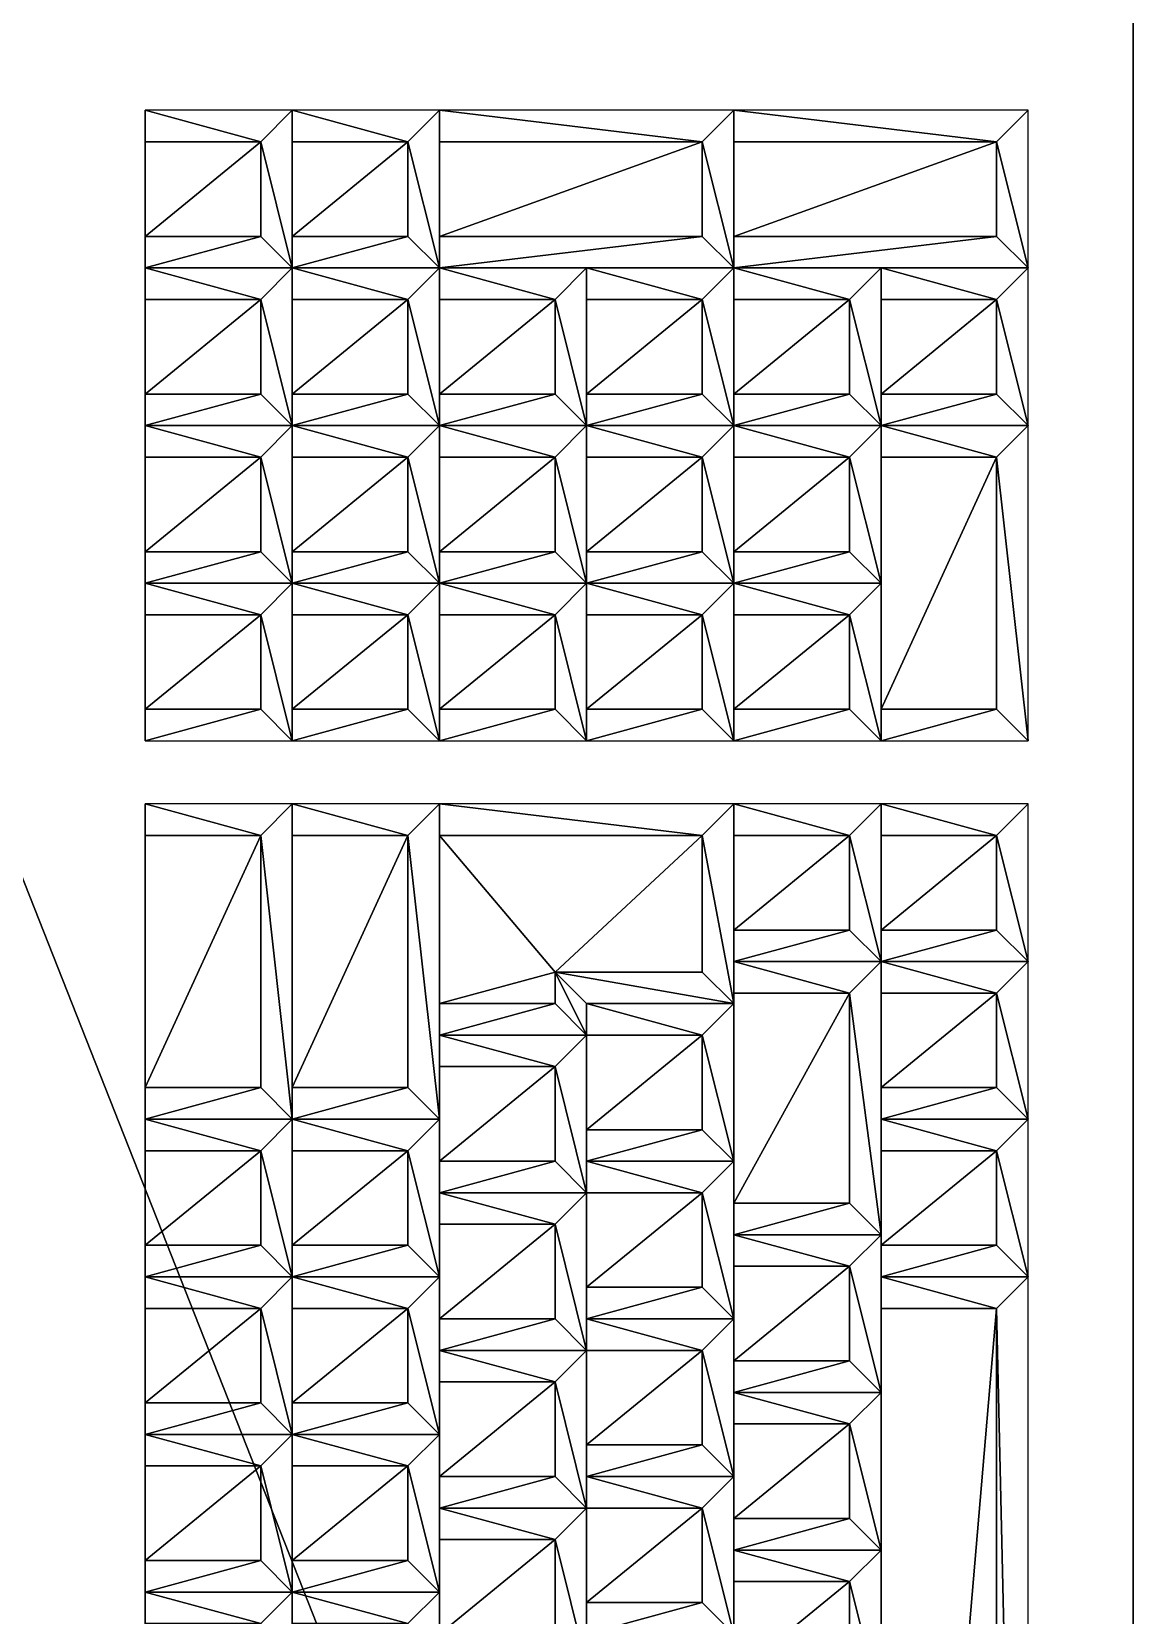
# Model space of a CAD drawing. Extents: x 0 to 67.4, y -34.2 to 0.
# Drawn here: x 62.19 to 67.43, y -24.3 to -16.76 of the extents above; entities that cross this region are included whole.
import ezdxf

# ---------------------------------------------------------------- set-up
doc = ezdxf.new("R2010")
doc.units = 0
doc.layers.get('0').update_dxf_attribs({"linetype": 'CONTINUOUS'})

msp = doc.modelspace()

# ---------------------------------------------------------------- meshes
at = {"color": 0, "linetype": 'BYBLOCK'}
mesh = msp.add_polyface(dxfattribs=at)
corners = [(60.431, -34.1845, 3.6155), (60.431, -34.1845, 2.8655), (67.431, -34.1845, 1.8039), (67.431, -34.1845, 2.5539), (60.431, -16.4345, 2.8655), (60.431, -16.4345, 3.6155), (67.431, -16.4345, 2.5539), (55.951, -32.4055, 2.3039), (58.201, -32.4055, 2.3039), (55.951, -32.4055, 4.5539), (58.201, -32.4055, 4.5539), (58.201, -16.4055, 2.3039), (58.201, -16.4055, 4.5539), (56.047, -24.4055, 7.3289), (55.8926, -20.7241, 7.4289), (56.0418, -24.4055, 7.4289), (56.0418, -24.4055, 20.0039), (56.047, -24.4055, 20.1039), (55.8926, -28.087, 20.0039), (55.8958, -28.0877, 20.1039), (55.4461, -31.7443, 20.0039), (55.4433, -31.7451, 20.1039), (55.9258, -28.0877, 20.1039), (56.077, -24.4055, 20.1039), (56.0447, -24.4055, 20.4039), (55.8935, -28.2113, 20.4039), (55.4733, -31.7451, 20.1039), (55.441, -31.993, 20.4039), (56.1015, -24.4055, 18.9039), (55.9697, -21.1506, 18.9039), (56.0718, -24.4055, 20.0039), (55.9226, -28.087, 20.0039), (55.9697, -27.6605, 18.9039), (55.5751, -30.8941, 18.9039), (55.4761, -31.7443, 20.0039), (55.441, -28.1993, 20.4039), (55.441, -24.4055, 20.4039), (55.8926, -20.7241, 20.0039), (55.9239, -27.7063, 18.7742), (55.5497, -30.7319, 18.7742), (56.063, -24.4055, 18.7742), (56.0447, -24.4055, 7.0289), (55.8935, -28.2113, 7.0289), (55.441, -28.1993, 7.0289), (55.441, -24.4055, 7.0289), (55.9226, -28.087, 7.4289), (55.9697, -27.6605, 8.5289), (55.5751, -30.8941, 8.5289), (55.4761, -31.7443, 7.4289), (56.0718, -24.4055, 7.4289), (56.1015, -24.4055, 8.5289), (55.9697, -21.1506, 8.5289), (55.9258, -28.0877, 7.3289), (55.4733, -31.7451, 7.3289), (55.441, -31.993, 7.0289), (56.077, -24.4055, 7.3289), (55.8958, -28.0877, 7.3289), (55.8926, -28.087, 7.4289), (55.4461, -31.7443, 7.4289), (55.4433, -31.7451, 7.3289), (55.9239, -27.7063, 8.6586), (55.5497, -30.7319, 8.6586), (56.063, -24.4055, 8.6586)]
mesh.append_faces([[corners[k] for k in face] for face in [(16, 17, 18), (18, 19, 20), (32, 31, 33), (38, 32, 39), (40, 32, 38), (45, 47, 48), (42, 53, 54), (41, 52, 42), (56, 58, 59), (13, 57, 56), (46, 61, 47), (51, 62, 50)]], dxfattribs={"vtx0": -1, "vtx1": -1, "color": 0})
mesh.append_faces([[corners[k] for k in face] for face in [(13, 14, 15), (36, 35, 24), (43, 44, 41)]], dxfattribs={"vtx0": -1, "vtx1": -1, "vtx2": -1, "color": 0})
mesh.append_faces([[corners[k] for k in face] for face in [(18, 17, 19), (20, 19, 21), (22, 24, 25), (26, 25, 27), (33, 31, 34), (17, 16, 37), (39, 32, 33), (40, 29, 28), (45, 46, 47), (56, 57, 58), (13, 15, 57), (46, 60, 61), (46, 62, 60)]], dxfattribs={"vtx0": -1, "vtx2": -1, "color": 0})
mesh.append_faces([[corners[k] for k in face] for face in [(1, 0, 4), (0, 3, 5), (3, 2, 6), (7, 8, 9), (8, 11, 10)]], dxfattribs={"vtx1": -1, "color": 0})
mesh.append_faces([[corners[k] for k in face] for face in [(22, 23, 24), (26, 22, 25), (28, 29, 30), (30, 31, 28), (32, 28, 31), (25, 24, 35), (28, 32, 40), (41, 42, 43), (45, 49, 50), (50, 46, 45), (51, 50, 49), (52, 53, 42), (55, 52, 41), (46, 50, 62)]], dxfattribs={"vtx1": -1, "vtx2": -1, "color": 0})
mesh.append_faces([[corners[k] for k in face] for face in [(0, 1, 2), (2, 3, 0), (8, 10, 9), (9, 10, 12)]], dxfattribs={"vtx2": -1, "color": 0})
mesh = msp.add_polyface(dxfattribs=at)
corners = [(60.431, -16.4345, 3.6155), (60.431, -16.4345, 2.8655), (60.431, -34.1845, 3.6155), (67.431, -16.4345, 2.5539), (67.431, -16.4345, 1.8039), (67.431, -34.1845, 2.5539), (67.431, -34.1845, 1.8039), (55.701, -16.4055, 3.1789), (55.701, -16.4755, 3.2789), (55.701, -16.4055, 3.6789), (55.701, -16.4755, 3.5789), (55.951, -16.4055, 3.6789), (55.951, -16.4055, 3.1789), (58.201, -16.4055, 2.3039), (58.201, -16.4055, 4.5539), (58.201, -32.4055, 4.5539), (55.951, -16.4055, 2.3039), (55.951, -16.4055, 4.5539), (55.951, -32.4055, 4.5539), (56.047, -24.4055, 7.3289), (55.8958, -20.7233, 7.3289), (55.8926, -20.7241, 7.4289), (55.4433, -17.0659, 20.1039), (55.8958, -20.7233, 20.1039), (55.4461, -17.0668, 20.0039), (55.8926, -20.7241, 20.0039), (55.4733, -17.0659, 20.1039), (55.441, -16.818, 20.4039), (55.8935, -20.5998, 20.4039), (55.9258, -20.7233, 20.1039), (56.0447, -24.4055, 20.4039), (56.077, -24.4055, 20.1039), (55.4761, -17.0668, 20.0039), (55.9226, -20.7241, 20.0039), (55.5751, -17.9169, 18.9039), (55.9697, -21.1506, 18.9039), (56.0718, -24.4055, 20.0039), (55.441, -20.6118, 20.4039), (55.441, -24.4055, 20.4039), (56.047, -24.4055, 20.1039), (55.5695, -17.8791, 18.8963), (55.5442, -18.0422, 18.7668), (55.5647, -17.847, 18.8746), (55.5396, -18.011, 18.7456), (55.9239, -21.1048, 18.7742), (56.063, -24.4055, 18.7742), (55.5497, -18.0791, 18.7742), (55.8935, -20.5998, 7.0289), (56.0447, -24.4055, 7.0289), (55.441, -24.4055, 7.0289), (55.441, -20.6118, 7.0289), (55.441, -16.818, 7.0289), (56.0718, -24.4055, 7.4289), (55.9226, -20.7241, 7.4289), (55.9697, -21.1506, 8.5289), (55.4761, -17.0668, 7.4289), (55.5751, -17.9169, 8.5289), (55.9258, -20.7233, 7.3289), (56.077, -24.4055, 7.3289), (55.4733, -17.0659, 7.3289), (55.4433, -17.0659, 7.3289), (55.4461, -17.0668, 7.4289), (55.5695, -17.8791, 8.5365), (55.5647, -17.847, 8.5582), (55.5396, -18.011, 8.6871), (55.5442, -18.0422, 8.666), (55.9239, -21.1048, 8.6586), (56.063, -24.4055, 8.6586), (55.5497, -18.0791, 8.6586), (56.0418, -24.4055, 7.4289)]
mesh.append_faces([[corners[k] for k in face] for face in [(9, 11, 7), (12, 7, 11), (24, 23, 25), (26, 28, 29), (29, 30, 31), (34, 33, 35), (39, 25, 23), (44, 35, 45), (46, 35, 44), (47, 57, 48), (51, 59, 47), (69, 19, 21)]], dxfattribs={"vtx0": -1, "vtx1": -1, "color": 0})
mesh.append_faces([[corners[k] for k in face] for face in [(19, 20, 21), (37, 38, 28), (49, 50, 47)]], dxfattribs={"vtx0": -1, "vtx1": -1, "vtx2": -1, "color": 0})
mesh.append_faces([[corners[k] for k in face] for face in [(26, 27, 28), (29, 28, 30), (53, 56, 54), (48, 57, 58), (47, 59, 57), (20, 61, 21), (54, 66, 67), (54, 68, 66), (21, 19, 20)]], dxfattribs={"vtx0": -1, "vtx2": -1, "color": 0})
mesh.append_faces([[corners[k] for k in face] for face in [(0, 1, 2), (3, 4, 0), (1, 0, 4), (3, 0, 5), (4, 3, 6), (7, 8, 9), (10, 9, 8), (13, 16, 14)]], dxfattribs={"vtx1": -1, "color": 0})
mesh.append_faces([[corners[k] for k in face] for face in [(22, 23, 24), (32, 33, 34), (33, 36, 35), (28, 27, 37), (30, 28, 38), (40, 34, 41), (42, 40, 43), (34, 35, 46), (47, 48, 49), (51, 47, 50), (52, 53, 54), (53, 55, 56), (20, 60, 61), (62, 63, 64), (56, 62, 65), (54, 56, 68)]], dxfattribs={"vtx1": -1, "vtx2": -1, "color": 0})
mesh.append_faces([[corners[k] for k in face] for face in [(13, 14, 15), (16, 17, 14), (14, 17, 18)]], dxfattribs={"vtx2": -1, "color": 0})
at = {"color": 253, "linetype": 'BYBLOCK'}
mesh = msp.add_polyface(dxfattribs=at)
corners = [(64.831, -21.5345, 2.9539), (64.831, -21.3845, 2.9539), (64.681, -21.2345, 3.2539), (64.681, -21.3845, 3.2539), (64.131, -21.3845, 3.2539), (64.131, -20.5845, 3.2539), (64.131, -21.5345, 3.0539), (65.531, -21.3845, 2.8539), (65.531, -20.4345, 2.8539), (65.381, -20.5845, 3.1539), (65.381, -21.2345, 3.1539), (64.131, -20.4345, 3.0539), (65.531, -17.8845, 2.8539), (65.531, -17.1345, 2.8539), (65.381, -17.2845, 3.1539), (65.381, -17.7345, 3.1539), (64.131, -17.7345, 3.2539), (64.131, -17.2845, 3.2539), (64.131, -17.1345, 3.0539), (64.131, -17.8845, 3.0539), (66.931, -17.8845, 2.6539), (66.931, -17.1345, 2.6539), (66.781, -17.2845, 2.9539), (66.781, -17.7345, 2.9539), (65.531, -17.7345, 3.0539), (65.531, -17.2845, 3.0539), (66.931, -20.1345, 2.6539), (66.931, -18.6345, 2.6539), (66.781, -18.7845, 2.9539), (66.781, -19.9845, 2.9539), (66.2311, -19.9845, 2.9539), (66.2311, -18.7845, 2.9539), (66.2311, -18.6345, 2.7539), (66.2311, -20.1345, 2.7539), (63.431, -21.9345, 3.1539), (63.431, -20.4345, 3.1539), (63.281, -20.5845, 3.4539), (63.281, -21.7845, 3.4539), (62.7311, -21.9345, 3.2539), (62.7311, -21.7845, 3.4539), (62.7311, -20.5845, 3.4539), (62.7311, -20.4345, 3.2539), (64.131, -21.9345, 3.0539), (63.9811, -20.5845, 3.3539), (63.9811, -21.7845, 3.3539), (63.431, -21.7845, 3.3539), (63.431, -20.5845, 3.3539), (64.831, -31.6845, 2.9539), (64.831, -30.5345, 2.9539), (64.681, -30.6845, 3.2539), (64.681, -31.5345, 3.2539), (64.131, -31.5345, 3.2539), (64.131, -30.6845, 3.2539), (64.131, -30.5345, 3.0539), (64.131, -31.6845, 3.0539), (65.531, -31.6845, 2.8539), (65.531, -30.3845, 2.8539), (65.381, -30.5345, 3.1539), (65.381, -31.5345, 3.1539), (64.831, -31.5345, 3.1539), (64.831, -30.5345, 3.1539), (64.831, -30.3845, 2.9539), (66.2311, -22.4845, 2.7539), (66.2311, -21.1845, 2.7539), (66.081, -21.3345, 3.0539), (66.081, -22.3345, 3.0539), (65.531, -22.3345, 3.0539), (65.531, -21.3345, 3.0539), (65.531, -21.1845, 2.8539), (65.531, -22.4845, 2.8539), (66.2311, -31.6845, 2.7539), (66.2311, -29.9845, 2.7539), (66.081, -30.1345, 3.0539), (66.081, -31.5345, 3.0539), (65.531, -31.5345, 3.0539), (65.531, -30.1345, 3.0539), (65.531, -29.9845, 2.8539), (66.931, -33.4845, 2.6539), (66.931, -31.9845, 2.6539), (66.781, -32.1345, 2.9539), (66.781, -33.3345, 2.9539), (66.2311, -33.3345, 2.9539), (66.2311, -32.1345, 2.9539), (66.2311, -31.9845, 2.7539), (66.2311, -33.4845, 2.7539)]
mesh.append_faces([[corners[k] for k in face] for face in [(3, 6, 0), (11, 9, 8), (18, 14, 13), (15, 19, 12), (13, 22, 21), (23, 12, 20), (32, 28, 27), (29, 33, 26), (37, 38, 34), (41, 36, 35), (35, 43, 11), (44, 34, 42), (53, 49, 48), (50, 54, 47), (61, 57, 56), (58, 47, 55), (68, 64, 63), (65, 69, 62), (76, 72, 71), (73, 55, 70), (83, 79, 78), (80, 84, 77)]], dxfattribs={"vtx0": -1, "color": 253})
mesh.append_faces([[corners[k] for k in face] for face in [(2, 9, 5)]], dxfattribs={"vtx0": -1, "vtx2": -1, "color": 253})
mesh.append_faces([[corners[k] for k in face] for face in [(3, 2, 4), (10, 9, 2), (5, 9, 11), (15, 14, 16), (17, 16, 14), (17, 14, 18), (23, 22, 24), (25, 24, 22), (25, 22, 13), (29, 28, 30), (31, 30, 28), (31, 28, 32), (40, 36, 41), (37, 36, 39), (40, 39, 36), (44, 43, 45), (46, 45, 43), (46, 43, 35), (50, 49, 51), (52, 51, 49), (52, 49, 53), (58, 57, 59), (60, 59, 57), (60, 57, 61), (65, 64, 66), (67, 66, 64), (67, 64, 68), (73, 72, 74), (75, 74, 72), (75, 72, 76), (80, 79, 81), (82, 81, 79), (82, 79, 83)]], dxfattribs={"vtx1": -1, "color": 253})
mesh.append_faces([[corners[k] for k in face] for face in [(5, 4, 2)]], dxfattribs={"vtx1": -1, "vtx2": -1, "color": 253})
mesh.append_faces([[corners[k] for k in face] for face in [(0, 1, 2), (2, 3, 0), (3, 4, 6), (7, 8, 9), (9, 10, 7), (7, 10, 2), (2, 1, 7), (6, 4, 5), (5, 11, 6), (12, 13, 14), (14, 15, 12), (15, 16, 19), (19, 16, 17), (17, 18, 19), (20, 21, 22), (22, 23, 20), (23, 24, 12), (12, 24, 25), (25, 13, 12), (26, 27, 28), (28, 29, 26), (29, 30, 33), (33, 30, 31), (31, 32, 33), (34, 35, 36), (36, 37, 34), (38, 39, 40), (40, 41, 38), (37, 39, 38), (42, 11, 43), (43, 44, 42), (44, 45, 34), (34, 45, 46), (46, 35, 34), (47, 48, 49), (49, 50, 47), (50, 51, 54), (54, 51, 52), (52, 53, 54), (55, 56, 57), (57, 58, 55), (58, 59, 47), (47, 59, 60), (60, 61, 47), (62, 63, 64), (64, 65, 62), (65, 66, 69), (69, 66, 67), (67, 68, 69), (70, 71, 72), (72, 73, 70), (73, 74, 55), (55, 74, 75), (75, 76, 55), (77, 78, 79), (79, 80, 77), (80, 81, 84), (84, 81, 82), (82, 83, 84)]], dxfattribs={"vtx2": -1, "color": 253})
at = {"color": 0, "linetype": 'BYBLOCK'}
mesh = msp.add_polyface(dxfattribs=at)
corners = [(63.431, -19.3845, 3.1539), (63.431, -18.6345, 3.1539), (63.281, -18.7845, 3.4539), (62.7311, -18.7845, 3.4539), (62.7311, -19.2345, 3.4539), (63.281, -19.2345, 3.4539), (62.7311, -18.6345, 3.2539), (62.7311, -19.3845, 3.2539), (63.281, -18.0345, 3.4539), (63.281, -18.4845, 3.4539), (63.431, -17.8845, 3.1539), (62.7311, -18.0345, 3.4539), (62.7311, -18.4845, 3.4539), (62.7311, -17.8845, 3.2539), (63.281, -17.2845, 3.4539), (63.281, -17.7345, 3.4539), (63.431, -17.1345, 3.1539), (62.7311, -17.2845, 3.4539), (62.7311, -17.7345, 3.4539), (62.7311, -17.1345, 3.2539), (63.9811, -18.7845, 3.3539), (63.9811, -19.2345, 3.3539), (64.131, -19.3845, 3.0539), (64.131, -18.6345, 3.0539), (63.431, -18.7845, 3.3539), (63.431, -19.2345, 3.3539), (63.9811, -18.0345, 3.3539), (63.9811, -18.4845, 3.3539), (64.131, -17.8845, 3.0539), (63.431, -18.0345, 3.3539), (63.431, -18.4845, 3.3539), (63.9811, -17.2845, 3.3539), (63.9811, -17.7345, 3.3539), (64.131, -17.1345, 3.0539), (63.431, -17.2845, 3.3539), (63.431, -17.7345, 3.3539), (64.131, -18.7845, 3.2539), (64.131, -19.2345, 3.2539), (64.131, -18.0345, 3.2539), (64.131, -18.4845, 3.2539)]
mesh.append_faces([[corners[k] for k in face] for face in [(6, 2, 1), (13, 8, 10), (9, 6, 1), (19, 14, 16), (15, 13, 10), (1, 20, 23), (10, 26, 28), (27, 1, 23), (16, 31, 33), (32, 10, 28)]], dxfattribs={"vtx0": -1, "color": 0})
mesh.append_faces([[corners[k] for k in face] for face in [(3, 4, 2), (5, 2, 4), (3, 2, 6), (11, 12, 8), (9, 8, 12), (11, 8, 13), (17, 18, 14), (15, 14, 18), (17, 14, 19), (24, 25, 20), (21, 20, 25), (24, 20, 1), (29, 30, 26), (27, 26, 30), (29, 26, 10), (34, 35, 31), (32, 31, 35), (34, 31, 16)]], dxfattribs={"vtx1": -1, "color": 0})
mesh.append_faces([[corners[k] for k in face] for face in [(0, 1, 2), (3, 6, 7), (7, 4, 3), (8, 9, 1), (1, 10, 8), (9, 12, 6), (11, 13, 6), (6, 12, 11), (14, 15, 10), (10, 16, 14), (15, 18, 13), (17, 19, 13), (13, 18, 17), (20, 21, 22), (22, 23, 20), (24, 1, 0), (0, 25, 24), (26, 27, 23), (23, 28, 26), (27, 30, 1), (29, 10, 1), (1, 30, 29), (31, 32, 28), (28, 33, 31), (32, 35, 10), (34, 16, 10), (10, 35, 34), (36, 23, 22), (22, 37, 36), (38, 28, 23), (23, 39, 38)]], dxfattribs={"vtx2": -1, "color": 0})
mesh = msp.add_polyface(dxfattribs=at)
corners = [(64.681, -18.7845, 3.2539), (64.681, -19.2345, 3.2539), (64.831, -19.3845, 2.9539), (64.831, -18.6345, 2.9539), (64.131, -18.7845, 3.2539), (64.131, -19.2345, 3.2539), (64.131, -18.6345, 3.0539), (64.681, -18.0345, 3.2539), (64.681, -18.4845, 3.2539), (64.831, -17.8845, 2.9539), (64.131, -18.0345, 3.2539), (64.131, -18.4845, 3.2539), (64.131, -17.8845, 3.0539), (65.381, -18.7845, 3.1539), (65.381, -19.2345, 3.1539), (65.531, -19.3845, 2.8539), (65.531, -18.6345, 2.8539), (64.831, -18.7845, 3.1539), (64.831, -19.2345, 3.1539), (65.381, -18.0345, 3.1539), (65.381, -18.4845, 3.1539), (65.531, -17.8845, 2.8539), (64.831, -18.0345, 3.1539), (64.831, -18.4845, 3.1539), (66.081, -18.0345, 3.0539), (66.081, -18.4845, 3.0539), (66.2311, -18.6345, 2.7539), (66.2311, -17.8845, 2.7539), (65.531, -18.0345, 3.0539), (65.531, -18.4845, 3.0539), (66.081, -18.7845, 3.0539), (66.081, -19.2345, 3.0539), (66.2311, -19.3845, 2.7539), (65.531, -18.7845, 3.0539), (65.531, -19.2345, 3.0539), (66.781, -18.0345, 2.9539), (66.781, -18.4845, 2.9539), (66.931, -18.6345, 2.6539), (66.931, -17.8845, 2.6539), (66.2311, -18.0345, 2.9539), (66.2311, -18.4845, 2.9539)]
mesh.append_faces([[corners[k] for k in face] for face in [(6, 0, 3), (12, 7, 9), (8, 6, 3), (3, 13, 16), (9, 19, 21), (20, 3, 16), (21, 24, 27), (25, 16, 26), (16, 30, 26), (27, 35, 38), (36, 26, 37)]], dxfattribs={"vtx0": -1, "color": 0})
mesh.append_faces([[corners[k] for k in face] for face in [(4, 5, 0), (1, 0, 5), (4, 0, 6), (10, 11, 7), (8, 7, 11), (10, 7, 12), (17, 18, 13), (14, 13, 18), (17, 13, 3), (22, 23, 19), (20, 19, 23), (22, 19, 9), (28, 29, 24), (25, 24, 29), (28, 24, 21), (33, 34, 30), (31, 30, 34), (33, 30, 16), (39, 40, 35), (36, 35, 40), (39, 35, 27)]], dxfattribs={"vtx1": -1, "color": 0})
mesh.append_faces([[corners[k] for k in face] for face in [(0, 1, 2), (2, 3, 0), (7, 8, 3), (3, 9, 7), (8, 11, 6), (13, 14, 15), (15, 16, 13), (17, 3, 2), (2, 18, 17), (19, 20, 16), (16, 21, 19), (20, 23, 3), (22, 9, 3), (3, 23, 22), (24, 25, 26), (26, 27, 24), (25, 29, 16), (28, 21, 16), (16, 29, 28), (30, 31, 32), (32, 26, 30), (33, 16, 15), (15, 34, 33), (35, 36, 37), (37, 38, 35), (36, 40, 26), (39, 27, 26), (26, 40, 39)]], dxfattribs={"vtx2": -1, "color": 0})
mesh = msp.add_polyface(dxfattribs=at)
corners = [(63.281, -19.5345, 3.4539), (63.281, -19.9845, 3.4539), (63.431, -20.1345, 3.1539), (63.431, -19.3845, 3.1539), (62.7311, -19.5345, 3.4539), (62.7311, -19.9845, 3.4539), (62.7311, -19.3845, 3.2539), (62.7311, -20.1345, 3.2539), (63.281, -18.7845, 3.4539), (63.281, -19.2345, 3.4539), (62.7311, -19.2345, 3.4539), (63.9811, -19.5345, 3.3539), (63.9811, -19.9845, 3.3539), (64.131, -20.1345, 3.0539), (64.131, -19.3845, 3.0539), (63.431, -19.5345, 3.3539), (63.431, -19.9845, 3.3539), (63.9811, -19.2345, 3.3539), (63.431, -19.2345, 3.3539), (64.681, -19.5345, 3.2539), (64.681, -19.9845, 3.2539), (64.831, -20.1345, 2.9539), (64.831, -19.3845, 2.9539), (64.131, -19.5345, 3.2539), (64.131, -19.9845, 3.2539), (64.681, -19.2345, 3.2539), (64.131, -19.2345, 3.2539), (64.831, -19.5345, 3.1539), (64.831, -19.9845, 3.1539), (65.381, -19.5345, 3.1539), (65.381, -19.9845, 3.1539), (65.381, -19.2345, 3.1539), (64.831, -19.2345, 3.1539), (62.7311, -21.9345, 3.2539), (63.281, -22.0845, 3.4539), (63.431, -21.9345, 3.1539), (62.7311, -22.0845, 3.4539), (63.9811, -22.0845, 3.3539), (64.131, -21.9345, 3.0539), (63.431, -22.0845, 3.3539), (64.681, -21.6845, 3.2539), (64.681, -22.1345, 3.2539), (64.831, -22.2845, 2.9539), (64.831, -21.5345, 2.9539), (64.131, -21.6845, 3.2539), (64.131, -22.1345, 3.2539), (64.131, -21.5345, 3.0539), (64.131, -22.2845, 3.0539), (64.831, -21.5345, 3.1539), (64.831, -21.3845, 2.9539), (64.831, -22.1345, 2.9539), (64.831, -21.9845, 3.1539)]
mesh.append_faces([[corners[k] for k in face] for face in [(6, 0, 3), (1, 7, 2), (9, 6, 3), (3, 11, 14), (12, 2, 13), (17, 3, 14), (14, 19, 22), (20, 13, 21), (25, 14, 22), (33, 34, 35), (35, 37, 38), (46, 40, 43), (41, 47, 42)]], dxfattribs={"vtx0": -1, "color": 0})
mesh.append_faces([[corners[k] for k in face] for face in [(4, 5, 0), (1, 0, 5), (4, 0, 6), (15, 16, 11), (12, 11, 16), (15, 11, 3), (23, 24, 19), (20, 19, 24), (23, 19, 14), (27, 28, 29), (27, 29, 22), (36, 34, 33), (39, 37, 35), (44, 45, 40), (41, 40, 45), (44, 40, 46)]], dxfattribs={"vtx1": -1, "color": 0})
mesh.append_faces([[corners[k] for k in face] for face in [(0, 1, 2), (2, 3, 0), (1, 5, 7), (4, 6, 7), (7, 5, 4), (8, 9, 3), (9, 10, 6), (11, 12, 13), (13, 14, 11), (12, 16, 2), (15, 3, 2), (2, 16, 15), (17, 18, 3), (19, 20, 21), (21, 22, 19), (20, 24, 13), (23, 14, 13), (13, 24, 23), (25, 26, 14), (30, 28, 21), (27, 22, 21), (21, 28, 27), (31, 32, 22), (40, 41, 42), (42, 43, 40), (41, 45, 47), (44, 46, 47), (47, 45, 44), (48, 49, 50), (50, 51, 48)]], dxfattribs={"vtx2": -1, "color": 0})
mesh = msp.add_polyface(dxfattribs=at)
corners = [(65.381, -19.5345, 3.1539), (65.381, -19.9845, 3.1539), (65.531, -20.1345, 2.8539), (65.531, -19.3845, 2.8539), (64.831, -19.9845, 3.1539), (64.831, -19.3845, 2.9539), (64.831, -20.1345, 2.9539), (65.381, -19.2345, 3.1539), (66.081, -19.2345, 3.0539), (66.2311, -19.3845, 2.7539), (65.531, -19.2345, 3.0539), (66.081, -19.5345, 3.0539), (66.081, -19.9845, 3.0539), (66.2311, -20.1345, 2.7539), (65.531, -19.5345, 3.0539), (65.531, -19.9845, 3.0539), (65.381, -21.5345, 3.1539), (65.381, -21.9845, 3.1539), (65.531, -22.1345, 2.8539), (65.531, -21.3845, 2.8539), (64.831, -21.5345, 3.1539), (64.831, -21.9845, 3.1539), (64.831, -21.3845, 2.9539), (64.831, -22.1345, 2.9539), (65.381, -22.2845, 3.1539), (64.831, -22.2845, 3.1539), (66.081, -20.5845, 3.0539), (66.081, -21.0345, 3.0539), (66.2311, -21.1845, 2.7539), (66.2311, -20.4345, 2.7539), (65.531, -20.5845, 3.0539), (65.531, -21.0345, 3.0539), (65.531, -20.4345, 2.8539), (65.531, -21.1845, 2.8539), (66.781, -20.5845, 2.9539), (66.781, -21.0345, 2.9539), (66.931, -21.1845, 2.6539), (66.931, -20.4345, 2.6539), (66.2311, -20.5845, 2.9539), (66.2311, -21.0345, 2.9539), (66.781, -21.3345, 2.9539), (66.781, -21.7845, 2.9539), (66.931, -21.9345, 2.6539), (66.2311, -21.3345, 2.9539), (66.2311, -21.7845, 2.9539), (66.2311, -21.9345, 2.7539), (66.781, -22.0845, 2.9539), (66.2311, -22.0845, 2.9539)]
mesh.append_faces([[corners[k] for k in face] for face in [(5, 0, 3), (1, 6, 2), (7, 5, 3), (8, 3, 9), (3, 11, 9), (12, 2, 13), (22, 16, 19), (17, 23, 18), (23, 24, 18), (32, 26, 29), (27, 33, 28), (29, 34, 37), (35, 28, 36), (28, 40, 36), (41, 45, 42), (45, 46, 42)]], dxfattribs={"vtx0": -1, "color": 0})
mesh.append_faces([[corners[k] for k in face] for face in [(1, 0, 4), (14, 15, 11), (12, 11, 15), (14, 11, 3), (20, 21, 16), (17, 16, 21), (20, 16, 22), (25, 24, 23), (30, 31, 26), (27, 26, 31), (30, 26, 32), (38, 39, 34), (35, 34, 39), (38, 34, 29), (43, 44, 40), (41, 40, 44), (43, 40, 28), (47, 46, 45)]], dxfattribs={"vtx1": -1, "color": 0})
mesh.append_faces([[corners[k] for k in face] for face in [(0, 1, 2), (2, 3, 0), (8, 10, 3), (11, 12, 13), (13, 9, 11), (12, 15, 2), (14, 3, 2), (2, 15, 14), (16, 17, 18), (18, 19, 16), (17, 21, 23), (26, 27, 28), (28, 29, 26), (27, 31, 33), (30, 32, 33), (33, 31, 30), (34, 35, 36), (36, 37, 34), (35, 39, 28), (38, 29, 28), (28, 39, 38), (40, 41, 42), (42, 36, 40), (41, 44, 45), (43, 28, 45), (45, 44, 43)]], dxfattribs={"vtx2": -1, "color": 0})
mesh = msp.add_polyface(dxfattribs=at)
corners = [(63.431, -24.1845, 3.1539), (63.431, -23.4345, 3.1539), (63.281, -23.5845, 3.4539), (62.7311, -23.5845, 3.4539), (62.7311, -24.0345, 3.4539), (63.281, -24.0345, 3.4539), (62.7311, -23.4345, 3.2539), (62.7311, -24.1845, 3.2539), (63.281, -22.8345, 3.4539), (63.281, -23.2845, 3.4539), (63.431, -22.6845, 3.1539), (62.7311, -22.8345, 3.4539), (62.7311, -23.2845, 3.4539), (62.7311, -22.6845, 3.2539), (63.281, -22.0845, 3.4539), (63.281, -22.5345, 3.4539), (63.431, -21.9345, 3.1539), (62.7311, -22.0845, 3.4539), (62.7311, -22.5345, 3.4539), (62.7311, -21.9345, 3.2539), (63.9811, -22.0845, 3.3539), (63.9811, -22.5345, 3.3539), (64.131, -22.6845, 3.0539), (64.131, -21.9345, 3.0539), (63.431, -22.0845, 3.3539), (63.431, -22.5345, 3.3539), (63.9811, -22.8345, 3.3539), (63.9811, -23.2845, 3.3539), (64.131, -23.4345, 3.0539), (63.431, -22.8345, 3.3539), (63.431, -23.2845, 3.3539), (64.131, -24.1845, 3.0539), (63.9811, -23.5845, 3.3539), (63.431, -23.5845, 3.3539), (63.431, -24.0345, 3.3539), (63.9811, -24.0345, 3.3539), (64.131, -22.4345, 3.2539), (64.131, -22.8845, 3.2539), (64.681, -22.4345, 3.2539), (64.131, -22.2845, 3.0539), (64.681, -22.8845, 3.2539), (64.131, -23.0345, 3.0539), (64.131, -23.1845, 3.2539), (64.131, -23.6345, 3.2539), (64.681, -23.1845, 3.2539), (64.681, -23.6345, 3.2539), (64.131, -23.7845, 3.0539), (64.131, -23.9345, 3.2539), (64.681, -23.9345, 3.2539)]
mesh.append_faces([[corners[k] for k in face] for face in [(6, 2, 1), (13, 8, 10), (9, 6, 1), (15, 13, 10), (21, 10, 22), (10, 26, 22), (27, 1, 28), (1, 32, 28)]], dxfattribs={"vtx0": -1, "color": 0})
mesh.append_faces([[corners[k] for k in face] for face in [(3, 4, 2), (5, 2, 4), (3, 2, 6), (11, 12, 8), (9, 8, 12), (11, 8, 13), (17, 18, 14), (15, 14, 18), (24, 25, 20), (21, 20, 25), (29, 30, 26), (27, 26, 30), (29, 26, 10), (33, 34, 32), (35, 32, 34), (33, 32, 1), (36, 37, 38), (36, 38, 39), (42, 43, 44), (42, 44, 41), (47, 48, 46)]], dxfattribs={"vtx1": -1, "color": 0})
mesh.append_faces([[corners[k] for k in face] for face in [(0, 1, 2), (3, 6, 7), (8, 9, 1), (1, 10, 8), (9, 12, 6), (11, 13, 6), (6, 12, 11), (14, 15, 10), (10, 16, 14), (15, 18, 13), (17, 19, 13), (13, 18, 17), (20, 21, 22), (22, 23, 20), (21, 25, 10), (24, 16, 10), (10, 25, 24), (26, 27, 28), (28, 22, 26), (27, 30, 1), (29, 10, 1), (1, 30, 29), (31, 28, 32), (33, 1, 0), (40, 37, 41), (36, 39, 41), (41, 37, 36), (45, 43, 46), (42, 41, 46), (46, 43, 42)]], dxfattribs={"vtx2": -1, "color": 0})
mesh = msp.add_polyface(dxfattribs=at)
corners = [(64.681, -22.4345, 3.2539), (64.681, -22.8845, 3.2539), (64.831, -23.0345, 2.9539), (64.831, -22.2845, 2.9539), (64.131, -22.8845, 3.2539), (64.131, -22.2845, 3.0539), (64.131, -23.0345, 3.0539), (64.681, -23.1845, 3.2539), (64.681, -23.6345, 3.2539), (64.831, -23.7845, 2.9539), (64.131, -23.6345, 3.2539), (64.131, -23.7845, 3.0539), (64.681, -23.9345, 3.2539), (65.381, -22.2845, 3.1539), (65.381, -22.7345, 3.1539), (65.531, -22.8845, 2.8539), (65.531, -22.1345, 2.8539), (64.831, -22.2845, 3.1539), (64.831, -22.7345, 3.1539), (64.831, -22.8845, 2.9539), (64.831, -22.1345, 2.9539), (65.381, -23.0345, 3.1539), (65.381, -23.4845, 3.1539), (65.531, -23.6345, 2.8539), (64.831, -23.0345, 3.1539), (64.831, -23.4845, 3.1539), (64.831, -23.6345, 2.9539), (64.831, -23.7845, 3.1539), (64.831, -24.2345, 3.1539), (65.381, -23.7845, 3.1539), (66.081, -22.6345, 3.0539), (66.081, -23.0845, 3.0539), (66.2311, -23.2345, 2.7539), (66.2311, -22.4845, 2.7539), (65.531, -22.6345, 3.0539), (65.531, -23.0845, 3.0539), (65.531, -22.4845, 2.8539), (65.531, -23.2345, 2.8539), (66.081, -23.3845, 3.0539), (66.081, -23.8345, 3.0539), (66.2311, -23.9845, 2.7539), (65.531, -23.3845, 3.0539), (65.531, -23.8345, 3.0539), (65.531, -23.9845, 2.8539), (66.781, -22.0845, 2.9539), (66.781, -22.5345, 2.9539), (66.931, -22.6845, 2.6539), (66.931, -21.9345, 2.6539), (66.2311, -22.0845, 2.9539), (66.2311, -22.5345, 2.9539), (66.2311, -22.6845, 2.7539), (66.2311, -21.9345, 2.7539)]
mesh.append_faces([[corners[k] for k in face] for face in [(5, 0, 3), (1, 6, 2), (6, 7, 2), (8, 11, 9), (11, 12, 9), (14, 19, 15), (19, 21, 15), (22, 26, 23), (26, 29, 23), (36, 30, 33), (31, 37, 32), (37, 38, 32), (39, 43, 40), (45, 50, 46)]], dxfattribs={"vtx0": -1, "color": 0})
mesh.append_faces([[corners[k] for k in face] for face in [(1, 0, 4), (8, 7, 10), (17, 18, 13), (14, 13, 18), (24, 25, 21), (22, 21, 25), (24, 21, 19), (27, 28, 29), (27, 29, 26), (34, 35, 30), (31, 30, 35), (34, 30, 36), (41, 42, 38), (39, 38, 42), (41, 38, 37), (48, 49, 44), (45, 44, 49)]], dxfattribs={"vtx1": -1, "color": 0})
mesh.append_faces([[corners[k] for k in face] for face in [(0, 1, 2), (2, 3, 0), (7, 8, 9), (9, 2, 7), (13, 14, 15), (15, 16, 13), (14, 18, 19), (17, 20, 19), (19, 18, 17), (21, 22, 23), (23, 15, 21), (22, 25, 26), (24, 19, 26), (26, 25, 24), (30, 31, 32), (32, 33, 30), (31, 35, 37), (34, 36, 37), (37, 35, 34), (38, 39, 40), (40, 32, 38), (39, 42, 43), (41, 37, 43), (43, 42, 41), (44, 45, 46), (46, 47, 44), (45, 49, 50), (48, 51, 50), (50, 49, 48)]], dxfattribs={"vtx2": -1, "color": 0})
mesh = msp.add_polyface(dxfattribs=at)
corners = [(66.931, -29.4345, 2.6539), (66.931, -22.6845, 2.6539), (66.781, -22.8345, 2.9539), (66.781, -29.2845, 2.9539), (66.2311, -29.2845, 2.9539), (66.2311, -22.8345, 2.9539), (66.2311, -22.6845, 2.7539), (66.2311, -29.4345, 2.7539)]
mesh.append_faces([[corners[k] for k in face] for face in [(6, 2, 1), (3, 7, 0)]], dxfattribs={"vtx0": -1, "color": 0})
mesh.append_faces([[corners[k] for k in face] for face in [(3, 2, 4), (5, 4, 2), (5, 2, 6)]], dxfattribs={"vtx1": -1, "color": 0})
mesh.append_faces([[corners[k] for k in face] for face in [(0, 1, 2), (2, 3, 0), (3, 4, 7), (7, 4, 5), (5, 6, 7)]], dxfattribs={"vtx2": -1, "color": 0})
mesh = msp.add_polyface(dxfattribs=at)
corners = [(63.281, -25.0845, 3.4539), (63.281, -25.5345, 3.4539), (63.431, -25.6845, 3.1539), (63.431, -24.9345, 3.1539), (62.7311, -25.0845, 3.4539), (62.7311, -25.5345, 3.4539), (62.7311, -24.9345, 3.2539), (62.7311, -25.6845, 3.2539), (63.281, -24.3345, 3.4539), (63.281, -24.7845, 3.4539), (63.431, -24.1845, 3.1539), (62.7311, -24.3345, 3.4539), (62.7311, -24.7845, 3.4539), (62.7311, -24.1845, 3.2539), (63.281, -23.5845, 3.4539), (63.281, -24.0345, 3.4539), (62.7311, -24.0345, 3.4539), (62.7311, -23.5845, 3.4539), (63.9811, -23.5845, 3.3539), (63.9811, -24.0345, 3.3539), (64.131, -24.1845, 3.0539), (63.431, -24.0345, 3.3539), (63.431, -23.5845, 3.3539), (63.9811, -24.3345, 3.3539), (63.9811, -24.7845, 3.3539), (64.131, -24.9345, 3.0539), (63.431, -24.3345, 3.3539), (63.431, -24.7845, 3.3539), (63.9811, -25.0845, 3.3539), (63.9811, -25.5345, 3.3539), (64.131, -25.6845, 3.0539), (63.431, -25.0845, 3.3539), (63.431, -25.5345, 3.3539), (64.131, -23.9345, 3.2539), (64.131, -24.3845, 3.2539), (64.681, -23.9345, 3.2539), (64.681, -24.3845, 3.2539), (64.131, -24.5345, 3.0539), (64.131, -23.7845, 3.0539), (64.131, -24.6845, 3.2539), (64.131, -25.1345, 3.2539), (64.681, -24.6845, 3.2539), (64.681, -25.1345, 3.2539), (64.131, -25.2845, 3.0539), (64.131, -25.4345, 3.2539), (64.131, -25.8845, 3.2539), (64.681, -25.4345, 3.2539), (64.131, -26.0345, 3.0539)]
mesh.append_faces([[corners[k] for k in face] for face in [(6, 0, 3), (1, 7, 2), (13, 8, 10), (9, 6, 3), (15, 13, 10), (19, 10, 20), (10, 23, 20), (24, 3, 25), (3, 28, 25), (29, 2, 30)]], dxfattribs={"vtx0": -1, "color": 0})
mesh.append_faces([[corners[k] for k in face] for face in [(4, 5, 0), (1, 0, 5), (4, 0, 6), (11, 12, 8), (9, 8, 12), (11, 8, 13), (26, 27, 23), (24, 23, 27), (26, 23, 10), (31, 32, 28), (29, 28, 32), (31, 28, 3), (33, 34, 35), (39, 40, 41), (39, 41, 37), (44, 45, 46)]], dxfattribs={"vtx1": -1, "color": 0})
mesh.append_faces([[corners[k] for k in face] for face in [(0, 1, 2), (2, 3, 0), (1, 5, 7), (4, 6, 7), (7, 5, 4), (8, 9, 3), (3, 10, 8), (9, 12, 6), (11, 13, 6), (6, 12, 11), (14, 15, 10), (15, 16, 13), (13, 16, 17), (18, 19, 20), (19, 21, 10), (10, 21, 22), (23, 24, 25), (25, 20, 23), (24, 27, 3), (26, 10, 3), (3, 27, 26), (28, 29, 30), (30, 25, 28), (29, 32, 2), (31, 3, 2), (2, 32, 31), (36, 34, 37), (33, 38, 37), (37, 34, 33), (42, 40, 43), (39, 37, 43), (43, 40, 39), (44, 43, 47)]], dxfattribs={"vtx2": -1, "color": 0})
mesh = msp.add_polyface(dxfattribs=at)
corners = [(64.681, -23.9345, 3.2539), (64.681, -24.3845, 3.2539), (64.831, -24.5345, 2.9539), (64.831, -23.7845, 2.9539), (64.131, -24.3845, 3.2539), (64.131, -24.5345, 3.0539), (64.681, -24.6845, 3.2539), (64.681, -25.1345, 3.2539), (64.831, -25.2845, 2.9539), (64.131, -25.1345, 3.2539), (64.131, -25.2845, 3.0539), (64.831, -26.0345, 2.9539), (64.681, -25.4345, 3.2539), (64.131, -25.4345, 3.2539), (65.381, -23.7845, 3.1539), (65.381, -24.2345, 3.1539), (65.531, -24.3845, 2.8539), (65.531, -23.6345, 2.8539), (64.831, -24.2345, 3.1539), (64.831, -24.3845, 2.9539), (64.831, -23.7845, 3.1539), (64.831, -23.6345, 2.9539), (65.381, -24.5345, 3.1539), (65.381, -24.9845, 3.1539), (65.531, -25.1345, 2.8539), (64.831, -24.5345, 3.1539), (64.831, -24.9845, 3.1539), (64.831, -25.1345, 2.9539), (65.381, -25.2845, 3.1539), (65.381, -25.7345, 3.1539), (65.531, -25.8845, 2.8539), (64.831, -25.2845, 3.1539), (64.831, -25.7345, 3.1539), (64.831, -25.8845, 2.9539), (66.081, -24.1345, 3.0539), (66.081, -24.5845, 3.0539), (66.2311, -24.7345, 2.7539), (66.2311, -23.9845, 2.7539), (65.531, -24.1345, 3.0539), (65.531, -24.5845, 3.0539), (65.531, -23.9845, 2.8539), (65.531, -24.7345, 2.8539), (66.081, -24.8845, 3.0539), (66.081, -25.3345, 3.0539), (66.2311, -25.4845, 2.7539), (65.531, -24.8845, 3.0539), (65.531, -25.3345, 3.0539), (65.531, -25.4845, 2.8539), (66.081, -25.6345, 3.0539), (65.531, -25.6345, 3.0539)]
mesh.append_faces([[corners[k] for k in face] for face in [(1, 5, 2), (5, 6, 2), (7, 10, 8), (10, 12, 8), (15, 19, 16), (19, 22, 16), (23, 27, 24), (27, 28, 24), (40, 34, 37), (35, 41, 36), (41, 42, 36), (43, 47, 44), (47, 48, 44)]], dxfattribs={"vtx0": -1, "color": 0})
mesh.append_faces([[corners[k] for k in face] for face in [(1, 0, 4), (7, 6, 9), (13, 12, 10), (15, 14, 18), (25, 26, 22), (23, 22, 26), (25, 22, 19), (31, 32, 28), (29, 28, 32), (31, 28, 27), (38, 39, 34), (35, 34, 39), (38, 34, 40), (45, 46, 42), (43, 42, 46), (45, 42, 41), (49, 48, 47)]], dxfattribs={"vtx1": -1, "color": 0})
mesh.append_faces([[corners[k] for k in face] for face in [(0, 1, 2), (2, 3, 0), (6, 7, 8), (8, 2, 6), (11, 8, 12), (14, 15, 16), (16, 17, 14), (15, 18, 19), (20, 21, 19), (19, 18, 20), (22, 23, 24), (24, 16, 22), (23, 26, 27), (25, 19, 27), (27, 26, 25), (28, 29, 30), (30, 24, 28), (31, 27, 33), (33, 32, 31), (34, 35, 36), (36, 37, 34), (35, 39, 41), (38, 40, 41), (41, 39, 38), (42, 43, 44), (44, 36, 42), (43, 46, 47), (45, 41, 47), (47, 46, 45)]], dxfattribs={"vtx2": -1, "color": 0})

doc.saveas('drawing.dxf')
